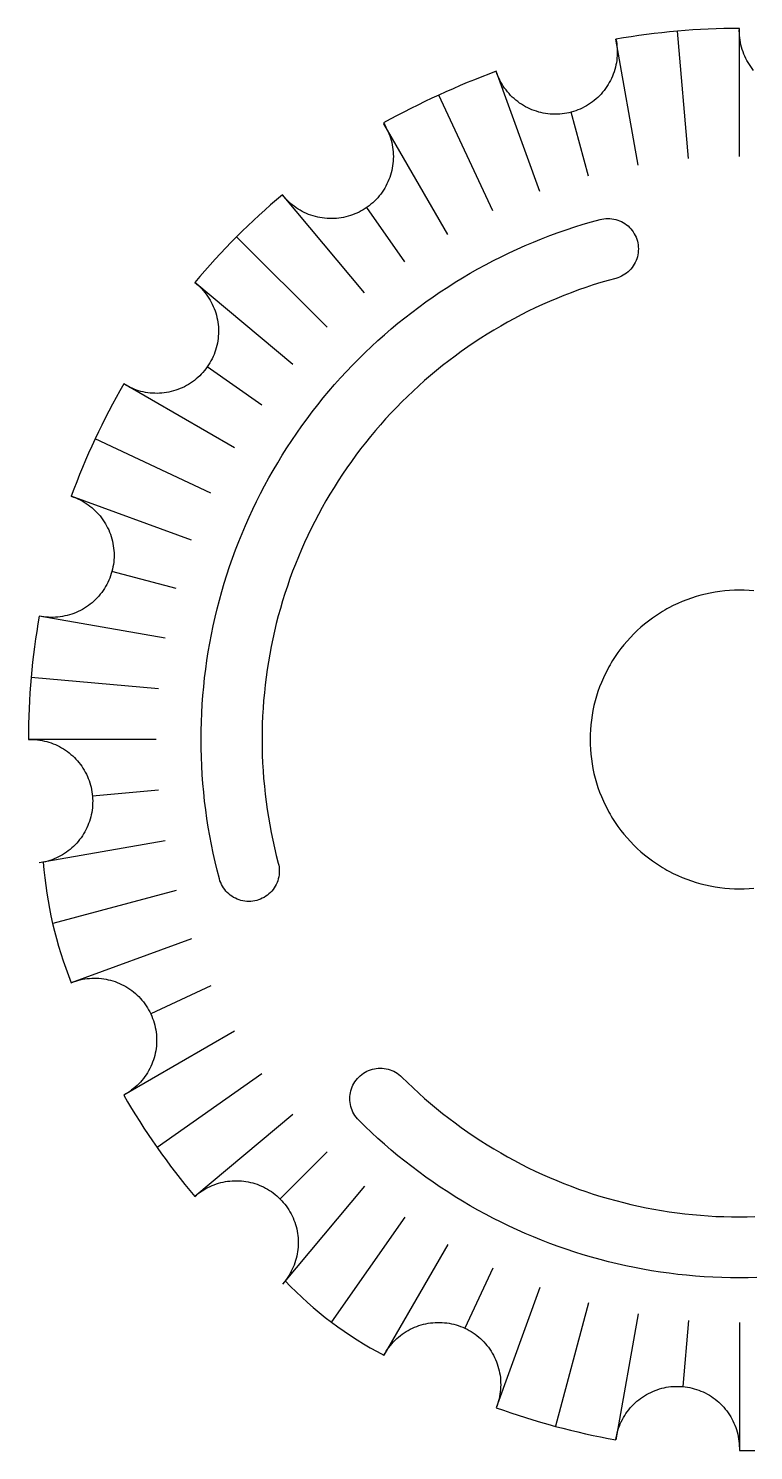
# Model space of a CAD drawing. Extents: x -105 to 105, y -35 to 35.
# Drawn here: x -105 to -69.3, y -35 to 35 of the extents above; entities that cross this region are included whole.
import ezdxf

# ---------------------------------------------------------------- set-up
doc = ezdxf.new("R2010")
doc.units = 0
doc.layers.get('0').update_dxf_attribs({"linetype": 'CONTINUOUS'})

msp = doc.modelspace()

# ---------------------------------------------------------------- linework, layer by layer
for points in [[(-70, 28.704), (-70, 35)], [(-69.299, 32.936), (-69.372, 33.028), (-69.441, 33.123), (-69.507, 33.22), (-69.569, 33.319), (-69.627, 33.421), (-69.682, 33.525), (-69.732, 33.631), (-69.778, 33.739), (-69.82, 33.848), (-69.858, 33.959), (-69.891, 34.072), (-69.92, 34.185), (-69.945, 34.3), (-69.965, 34.415), (-69.981, 34.532), (-69.993, 34.648), (-70, 34.765), (-70.002, 34.883), (-70, 35), (-70.382, 34.998), (-70.764, 34.992), (-71.145, 34.981), (-71.527, 34.967), (-71.908, 34.948), (-72.289, 34.925), (-72.67, 34.898), (-73.05, 34.867), (-73.431, 34.831), (-73.81, 34.792), (-74.19, 34.748), (-74.568, 34.701), (-74.947, 34.649), (-75.324, 34.593), (-75.701, 34.533), (-76.078, 34.468), (-76.055, 34.354), (-76.038, 34.24), (-76.024, 34.124), (-76.016, 34.009), (-76.011, 33.893), (-76.011, 33.777), (-76.015, 33.661), (-76.024, 33.545), (-76.037, 33.43), (-76.054, 33.315), (-76.076, 33.201), (-76.102, 33.088), (-76.132, 32.976), (-76.167, 32.865), (-76.205, 32.756), (-76.248, 32.648), (-76.295, 32.542), (-76.346, 32.438), (-76.401, 32.336), (-76.46, 32.236), (-76.522, 32.138), (-76.588, 32.043), (-76.658, 31.95), (-76.731, 31.86), (-76.808, 31.773), (-76.888, 31.688), (-76.97, 31.607), (-77.056, 31.529), (-77.145, 31.455), (-77.237, 31.383), (-77.331, 31.316), (-77.428, 31.252), (-77.527, 31.191), (-77.628, 31.135), (-77.731, 31.082), (-77.837, 31.034), (-77.944, 30.989), (-78.053, 30.949), (-78.163, 30.912), (-78.274, 30.88), (-78.387, 30.852), (-78.501, 30.829), (-78.615, 30.809), (-78.73, 30.794), (-78.845, 30.784), (-78.961, 30.778), (-79.077, 30.776), (-79.193, 30.779), (-79.309, 30.786), (-79.425, 30.797), (-79.54, 30.813), (-79.654, 30.833), (-79.767, 30.858), (-79.879, 30.887), (-79.991, 30.92), (-80.1, 30.957), (-80.209, 30.999), (-80.316, 31.044), (-80.421, 31.093), (-80.524, 31.147), (-80.624, 31.204), (-80.723, 31.265), (-80.819, 31.33), (-80.913, 31.398), (-81.004, 31.47), (-81.092, 31.546), (-81.178, 31.624), (-81.26, 31.706), (-81.339, 31.791), (-81.414, 31.879), (-81.487, 31.97), (-81.556, 32.063), (-81.621, 32.159), (-81.683, 32.257), (-81.741, 32.358), (-81.795, 32.46), (-81.845, 32.565), (-81.891, 32.671), (-81.933, 32.779), (-81.971, 32.889), (-82.328, 32.755), (-82.684, 32.617), (-83.039, 32.476), (-83.393, 32.331), (-83.745, 32.184), (-84.096, 32.033), (-84.445, 31.879), (-84.793, 31.721), (-85.14, 31.561), (-85.485, 31.397), (-85.828, 31.23), (-86.17, 31.06), (-86.51, 30.887), (-86.849, 30.71), (-87.186, 30.531), (-87.521, 30.348), (-87.46, 30.249), (-87.403, 30.147), (-87.349, 30.044), (-87.3, 29.938), (-87.255, 29.831), (-87.214, 29.722), (-87.177, 29.612), (-87.144, 29.5), (-87.115, 29.387), (-87.091, 29.273), (-87.071, 29.158), (-87.055, 29.043), (-87.044, 28.927), (-87.038, 28.811), (-87.035, 28.694), (-87.038, 28.578), (-87.044, 28.462), (-87.055, 28.346), (-87.071, 28.23), (-87.091, 28.116), (-87.115, 28.002), (-87.144, 27.889), (-87.177, 27.777), (-87.214, 27.667), (-87.255, 27.558), (-87.3, 27.451), (-87.35, 27.345), (-87.403, 27.242), (-87.46, 27.14), (-87.521, 27.041), (-87.586, 26.944), (-87.655, 26.85), (-87.727, 26.759), (-87.802, 26.67), (-87.881, 26.584), (-87.963, 26.502), (-88.048, 26.422), (-88.137, 26.346), (-88.228, 26.273), (-88.321, 26.204), (-88.417, 26.138), (-88.516, 26.076), (-88.617, 26.018), (-88.72, 25.964), (-88.825, 25.914), (-88.932, 25.867), (-89.04, 25.825), (-89.151, 25.787), (-89.262, 25.753), (-89.375, 25.724), (-89.488, 25.699), (-89.603, 25.678), (-89.718, 25.662), (-89.834, 25.65), (-89.95, 25.642), (-90.067, 25.639), (-90.183, 25.641), (-90.3, 25.646), (-90.416, 25.656), (-90.531, 25.671), (-90.646, 25.69), (-90.76, 25.713), (-90.873, 25.741), (-90.985, 25.773), (-91.096, 25.809), (-91.205, 25.849), (-91.313, 25.894), (-91.419, 25.942), (-91.522, 25.995), (-91.624, 26.052), (-91.724, 26.112), (-91.821, 26.176), (-91.916, 26.244), (-92.008, 26.315), (-92.097, 26.39), (-92.184, 26.468), (-92.267, 26.549), (-92.347, 26.634), (-92.424, 26.721), (-92.498, 26.812), (-92.789, 26.565), (-93.077, 26.314), (-93.363, 26.061), (-93.646, 25.805), (-93.926, 25.545), (-94.203, 25.283), (-94.477, 25.017), (-94.749, 24.749), (-95.017, 24.477), (-95.283, 24.203), (-95.545, 23.926), (-95.805, 23.646), (-96.061, 23.363), (-96.314, 23.077), (-96.565, 22.789), (-96.812, 22.498), (-96.722, 22.424), (-96.635, 22.348), (-96.551, 22.268), (-96.47, 22.185), (-96.392, 22.099), (-96.318, 22.01), (-96.247, 21.919), (-96.18, 21.825), (-96.116, 21.728), (-96.056, 21.629), (-95.999, 21.528), (-95.947, 21.425), (-95.898, 21.319), (-95.854, 21.213), (-95.814, 21.104), (-95.777, 20.994), (-95.745, 20.883), (-95.717, 20.77), (-95.694, 20.657), (-95.675, 20.542), (-95.66, 20.428), (-95.65, 20.312), (-95.644, 20.197), (-95.642, 20.081), (-95.645, 19.965), (-95.652, 19.849), (-95.663, 19.734), (-95.679, 19.619), (-95.699, 19.505), (-95.723, 19.392), (-95.752, 19.28), (-95.785, 19.169), (-95.822, 19.059), (-95.863, 18.951), (-95.909, 18.844), (-95.958, 18.74), (-96.012, 18.637), (-96.069, 18.536), (-96.13, 18.438), (-96.195, 18.342), (-96.263, 18.248), (-96.334, 18.157), (-96.409, 18.069), (-96.488, 17.983), (-96.569, 17.901), (-96.654, 17.822), (-96.741, 17.746), (-96.832, 17.674), (-96.925, 17.605), (-97.021, 17.54), (-97.119, 17.478), (-97.219, 17.42), (-97.321, 17.366), (-97.426, 17.316), (-97.532, 17.27), (-97.64, 17.228), (-97.749, 17.19), (-97.86, 17.156), (-97.972, 17.126), (-98.085, 17.101), (-98.199, 17.08), (-98.313, 17.063), (-98.429, 17.05), (-98.544, 17.043), (-98.66, 17.039), (-98.776, 17.04), (-98.891, 17.045), (-99.007, 17.055), (-99.122, 17.069), (-99.236, 17.087), (-99.35, 17.11), (-99.462, 17.137), (-99.574, 17.168), (-99.684, 17.203), (-99.793, 17.242), (-99.901, 17.286), (-100.006, 17.333), (-100.11, 17.385), (-100.211, 17.441), (-100.311, 17.5), (-100.5, 17.168), (-100.685, 16.835), (-100.867, 16.499), (-101.045, 16.161), (-101.22, 15.822), (-101.391, 15.48), (-101.558, 15.137), (-101.721, 14.792), (-101.88, 14.445), (-102.036, 14.096), (-102.188, 13.746), (-102.336, 13.394), (-102.48, 13.04), (-102.62, 12.685), (-102.757, 12.329), (-102.889, 11.971), (-102.78, 11.933), (-102.672, 11.891), (-102.566, 11.844), (-102.461, 11.794), (-102.359, 11.74), (-102.259, 11.682), (-102.161, 11.62), (-102.066, 11.554), (-101.972, 11.485), (-101.882, 11.413), (-101.795, 11.337), (-101.71, 11.258), (-101.628, 11.176), (-101.55, 11.091), (-101.475, 11.002), (-101.403, 10.911), (-101.335, 10.818), (-101.271, 10.722), (-101.21, 10.623), (-101.153, 10.522), (-101.1, 10.419), (-101.05, 10.314), (-101.005, 10.208), (-100.964, 10.1), (-100.927, 9.99), (-100.894, 9.879), (-100.865, 9.767), (-100.841, 9.654), (-100.821, 9.539), (-100.805, 9.425), (-100.793, 9.309), (-100.787, 9.194), (-100.784, 9.078), (-100.786, 8.962), (-100.792, 8.847), (-100.802, 8.731), (-100.817, 8.616), (-100.837, 8.502), (-100.86, 8.389), (-100.888, 8.276), (-100.92, 8.165), (-100.957, 8.055), (-100.997, 7.947), (-101.041, 7.84), (-101.09, 7.735), (-101.142, 7.631), (-101.199, 7.53), (-101.259, 7.431), (-101.323, 7.334), (-101.39, 7.24), (-101.461, 7.149), (-101.536, 7.06), (-101.613, 6.974), (-101.694, 6.892), (-101.778, 6.812), (-101.865, 6.735), (-101.955, 6.662), (-102.048, 6.593), (-102.143, 6.526), (-102.24, 6.464), (-102.34, 6.405), (-102.442, 6.35), (-102.546, 6.299), (-102.652, 6.252), (-102.759, 6.209), (-102.868, 6.17), (-102.979, 6.136), (-103.091, 6.105), (-103.203, 6.079), (-103.317, 6.057), (-103.432, 6.04), (-103.547, 6.026), (-103.662, 6.018), (-103.778, 6.013), (-103.894, 6.013), (-104.009, 6.017), (-104.125, 6.025), (-104.24, 6.038), (-104.355, 6.056), (-104.468, 6.078), (-104.533, 5.701), (-104.593, 5.324), (-104.649, 4.947), (-104.701, 4.568), (-104.748, 4.19), (-104.792, 3.81), (-104.831, 3.431), (-104.867, 3.05), (-104.898, 2.67), (-104.925, 2.289), (-104.948, 1.908), (-104.967, 1.527), (-104.981, 1.145), (-104.992, 0.764), (-104.998, 0.382), (-105, 0), (-104.887, 0.002), (-104.773, 0), (-104.66, -0.007), (-104.547, -0.018), (-104.434, -0.033), (-104.323, -0.052), (-104.212, -0.075), (-104.101, -0.102), (-103.992, -0.134), (-103.885, -0.169), (-103.778, -0.208), (-103.673, -0.252), (-103.57, -0.299), (-103.469, -0.35), (-103.369, -0.404), (-103.272, -0.463), (-103.177, -0.525), (-103.084, -0.59), (-102.994, -0.659), (-102.906, -0.731), (-102.822, -0.807), (-102.74, -0.885), (-102.661, -0.966), (-102.585, -1.051), (-102.512, -1.138), (-102.443, -1.228), (-102.376, -1.32), (-102.314, -1.414), (-102.255, -1.511), (-102.199, -1.61), (-102.147, -1.711), (-102.1, -1.814), (-102.055, -1.918), (-102.015, -2.025), (-101.979, -2.132), (-101.947, -2.241), (-101.919, -2.351), (-101.895, -2.462), (-101.875, -2.574), (-101.86, -2.686), (-101.848, -2.799), (-101.841, -2.912), (-101.837, -3.025), (-101.839, -3.139), (-101.844, -3.252), (-101.853, -3.365), (-101.867, -3.478), (-101.885, -3.59), (-101.907, -3.701), (-101.933, -3.812), (-101.963, -3.921), (-101.998, -4.029), (-102.036, -4.136), (-102.078, -4.241), (-102.124, -4.345), (-102.174, -4.447), (-102.228, -4.547), (-102.285, -4.645), (-102.346, -4.74), (-102.411, -4.834), (-102.478, -4.925), (-102.55, -5.013), (-102.624, -5.099), (-102.702, -5.181), (-102.782, -5.261), (-102.866, -5.338), (-102.952, -5.412), (-103.041, -5.482), (-103.133, -5.549), (-103.227, -5.613), (-103.323, -5.673), (-103.421, -5.729), (-103.522, -5.782), (-103.624, -5.831), (-103.728, -5.876), (-103.834, -5.918), (-103.941, -5.955), (-104.049, -5.988), (-104.159, -6.018), (-104.27, -6.043), (-104.238, -6.423), (-104.198, -6.803), (-104.151, -7.182), (-104.097, -7.56), (-104.036, -7.937), (-103.967, -8.313), (-103.892, -8.687), (-103.809, -9.06), (-103.718, -9.431), (-103.621, -9.8), (-103.517, -10.168), (-103.405, -10.533), (-103.287, -10.896), (-103.161, -11.257), (-103.029, -11.615), (-102.889, -11.971), (-102.781, -11.929), (-102.671, -11.892), (-102.56, -11.859), (-102.448, -11.83), (-102.334, -11.805), (-102.22, -11.785), (-102.105, -11.769), (-101.99, -11.758), (-101.874, -11.751), (-101.758, -11.748), (-101.642, -11.749), (-101.526, -11.755), (-101.411, -11.766), (-101.296, -11.78), (-101.181, -11.799), (-101.068, -11.823), (-100.955, -11.851), (-100.843, -11.883), (-100.733, -11.919), (-100.624, -11.96), (-100.517, -12.004), (-100.412, -12.053), (-100.309, -12.105), (-100.207, -12.162), (-100.108, -12.222), (-100.011, -12.286), (-99.917, -12.353), (-99.825, -12.424), (-99.736, -12.499), (-99.65, -12.577), (-99.567, -12.658), (-99.488, -12.742), (-99.411, -12.829), (-99.338, -12.919), (-99.268, -13.012), (-99.202, -13.107), (-99.139, -13.205), (-99.081, -13.305), (-99.026, -13.407), (-98.975, -13.511), (-98.928, -13.617), (-98.885, -13.725), (-98.846, -13.834), (-98.811, -13.945), (-98.781, -14.057), (-98.754, -14.17), (-98.733, -14.284), (-98.715, -14.398), (-98.702, -14.514), (-98.693, -14.629), (-98.689, -14.745), (-98.689, -14.861), (-98.694, -14.977), (-98.703, -15.093), (-98.716, -15.208), (-98.733, -15.323), (-98.755, -15.437), (-98.782, -15.55), (-98.812, -15.662), (-98.847, -15.772), (-98.885, -15.882), (-98.928, -15.989), (-98.976, -16.095), (-99.027, -16.199), (-99.082, -16.302), (-99.141, -16.402), (-99.203, -16.499), (-99.27, -16.594), (-99.339, -16.687), (-99.413, -16.777), (-99.49, -16.864), (-99.569, -16.948), (-99.653, -17.029), (-99.739, -17.107), (-99.827, -17.181), (-99.919, -17.252), (-100.013, -17.32), (-100.11, -17.384), (-100.209, -17.444), (-100.311, -17.5), (-100.118, -17.83), (-99.922, -18.157), (-99.722, -18.482), (-99.519, -18.805), (-99.312, -19.126), (-99.101, -19.445), (-98.888, -19.761), (-98.67, -20.075), (-98.45, -20.387), (-98.226, -20.696), (-97.998, -21.002), (-97.767, -21.307), (-97.533, -21.608), (-97.296, -21.907), (-97.055, -22.204), (-96.812, -22.498), (-96.726, -22.423), (-96.638, -22.353), (-96.547, -22.285), (-96.453, -22.221), (-96.358, -22.161), (-96.26, -22.104), (-96.16, -22.05), (-96.058, -22.001), (-95.954, -21.955), (-95.849, -21.913), (-95.743, -21.875), (-95.635, -21.841), (-95.525, -21.811), (-95.415, -21.785), (-95.304, -21.763), (-95.192, -21.745), (-95.08, -21.732), (-94.967, -21.722), (-94.854, -21.717), (-94.74, -21.716), (-94.627, -21.72), (-94.514, -21.727), (-94.402, -21.739), (-94.29, -21.755), (-94.178, -21.775), (-94.067, -21.799), (-93.958, -21.827), (-93.849, -21.859), (-93.742, -21.895), (-93.636, -21.935), (-93.531, -21.979), (-93.429, -22.027), (-93.328, -22.079), (-93.229, -22.134), (-93.133, -22.193), (-93.038, -22.255), (-92.946, -22.321), (-92.857, -22.391), (-92.77, -22.464), (-92.686, -22.539), (-92.604, -22.618), (-92.526, -22.7), (-92.451, -22.784), (-92.379, -22.872), (-92.31, -22.962), (-92.244, -23.054), (-92.182, -23.149), (-92.124, -23.246), (-92.069, -23.345), (-92.018, -23.446), (-91.971, -23.549), (-91.928, -23.654), (-91.889, -23.76), (-91.853, -23.868), (-91.822, -23.976), (-91.794, -24.086), (-91.771, -24.197), (-91.752, -24.309), (-91.736, -24.421), (-91.725, -24.534), (-91.719, -24.647), (-91.716, -24.76), (-91.718, -24.873), (-91.724, -24.986), (-91.734, -25.099), (-91.748, -25.211), (-91.766, -25.323), (-91.789, -25.434), (-91.816, -25.544), (-91.846, -25.653), (-91.881, -25.761), (-91.92, -25.867), (-91.962, -25.972), (-92.009, -26.076), (-92.059, -26.177), (-92.113, -26.277), (-92.17, -26.374), (-92.232, -26.469), (-92.296, -26.562), (-92.364, -26.653), (-92.097, -26.926), (-91.825, -27.194), (-91.546, -27.456), (-91.263, -27.712), (-90.975, -27.962), (-90.681, -28.207), (-90.383, -28.446), (-90.08, -28.679), (-89.772, -28.905), (-89.46, -29.125), (-89.144, -29.339), (-88.823, -29.547), (-88.498, -29.748), (-88.169, -29.942), (-87.837, -30.13), (-87.5, -30.311), (-87.444, -30.21), (-87.384, -30.11), (-87.32, -30.014), (-87.252, -29.92), (-87.181, -29.828), (-87.106, -29.739), (-87.028, -29.653), (-86.947, -29.571), (-86.863, -29.491), (-86.776, -29.414), (-86.686, -29.341), (-86.594, -29.271), (-86.499, -29.205), (-86.401, -29.142), (-86.301, -29.084), (-86.199, -29.029), (-86.095, -28.978), (-85.989, -28.931), (-85.881, -28.888), (-85.772, -28.849), (-85.661, -28.814), (-85.55, -28.784), (-85.437, -28.758), (-85.323, -28.736), (-85.208, -28.719), (-85.093, -28.705), (-84.978, -28.696), (-84.862, -28.692), (-84.746, -28.692), (-84.63, -28.696), (-84.514, -28.705), (-84.399, -28.718), (-84.285, -28.736), (-84.171, -28.758), (-84.058, -28.784), (-83.946, -28.814), (-83.835, -28.849), (-83.726, -28.888), (-83.619, -28.931), (-83.513, -28.978), (-83.408, -29.029), (-83.306, -29.084), (-83.206, -29.142), (-83.109, -29.205), (-83.013, -29.271), (-82.921, -29.34), (-82.831, -29.414), (-82.744, -29.49), (-82.66, -29.57), (-82.579, -29.653), (-82.501, -29.739), (-82.426, -29.828), (-82.355, -29.919), (-82.288, -30.013), (-82.224, -30.11), (-82.164, -30.209), (-82.107, -30.31), (-82.055, -30.414), (-82.006, -30.519), (-81.962, -30.626), (-81.921, -30.735), (-81.885, -30.845), (-81.853, -30.956), (-81.825, -31.069), (-81.801, -31.182), (-81.782, -31.296), (-81.767, -31.411), (-81.757, -31.527), (-81.751, -31.643), (-81.749, -31.758), (-81.752, -31.874), (-81.759, -31.99), (-81.77, -32.105), (-81.786, -32.22), (-81.806, -32.334), (-81.83, -32.448), (-81.859, -32.56), (-81.892, -32.671), (-81.929, -32.781), (-81.971, -32.889), (-81.611, -33.018), (-81.251, -33.143), (-80.888, -33.264), (-80.525, -33.381), (-80.16, -33.494), (-79.794, -33.603), (-79.427, -33.707), (-79.059, -33.808), (-78.69, -33.905), (-78.319, -33.998), (-77.948, -34.086), (-77.576, -34.171), (-77.202, -34.251), (-76.828, -34.328), (-76.453, -34.4), (-76.078, -34.468), (-76.059, -34.354), (-76.037, -34.24), (-76.01, -34.127), (-75.979, -34.016), (-75.943, -33.905), (-75.903, -33.796), (-75.86, -33.689), (-75.812, -33.583), (-75.76, -33.479), (-75.705, -33.378), (-75.645, -33.278), (-75.582, -33.181), (-75.515, -33.086), (-75.445, -32.994), (-75.371, -32.904), (-75.294, -32.818), (-75.214, -32.734), (-75.13, -32.654), (-75.044, -32.577), (-74.954, -32.503), (-74.862, -32.432), (-74.767, -32.366), (-74.67, -32.302), (-74.571, -32.243), (-74.469, -32.187), (-74.365, -32.135), (-74.26, -32.087), (-74.152, -32.043), (-74.044, -32.004), (-73.933, -31.968), (-73.822, -31.937), (-73.709, -31.91), (-73.595, -31.887), (-73.481, -31.869), (-73.365, -31.855), (-73.25, -31.845), (-73.134, -31.84), (-73.018, -31.839), (-72.902, -31.843), (-72.787, -31.851), (-72.671, -31.863), (-72.557, -31.879), (-72.442, -31.9), (-72.329, -31.926), (-72.217, -31.955), (-72.106, -31.989), (-71.997, -32.027), (-71.889, -32.069), (-71.782, -32.115), (-71.678, -32.165), (-71.575, -32.22), (-71.475, -32.278), (-71.377, -32.34), (-71.281, -32.405), (-71.188, -32.474), (-71.098, -32.547), (-71.01, -32.623), (-70.925, -32.702), (-70.843, -32.784), (-70.765, -32.869), (-70.69, -32.957), (-70.618, -33.049), (-70.55, -33.142), (-70.485, -33.239), (-70.424, -33.337), (-70.367, -33.438), (-70.314, -33.541), (-70.264, -33.646), (-70.219, -33.753), (-70.178, -33.861), (-70.141, -33.971), (-70.108, -34.082), (-70.079, -34.195), (-70.055, -34.308), (-70.035, -34.422), (-70.019, -34.537), (-70.008, -34.652), (-70.001, -34.768), (-69.998, -34.884), (-70, -35), (-69.618, -34.997), (-69.237, -34.99)], [(-74.984, 28.268), (-76.078, 34.468)], [(-72.502, 28.595), (-73.05, 34.867)], [(-79.817, 26.973), (-81.971, 32.889)], [(-82.131, 26.015), (-84.792, 31.721)], [(-77.429, 27.726), (-78.274, 30.88)], [(-84.352, 24.859), (-87.5, 30.311)], [(-88.451, 21.989), (-92.498, 26.812)], [(-86.464, 23.513), (-88.339, 26.191)], [(-90.297, 20.297), (-94.749, 24.749)], [(-91.989, 18.451), (-96.812, 22.498)], [(-93.513, 16.464), (-96.194, 18.341)], [(-94.859, 14.352), (-100.311, 17.5)], [(-96.015, 12.131), (-101.721, 14.792)], [(-96.973, 9.817), (-102.889, 11.971)], [(-97.726, 7.429), (-100.888, 8.276)], [(-69.28, 7.315), (-69.519, 7.334), (-69.759, 7.346), (-69.88, 7.349), (-70, 7.35), (-70.12, 7.349), (-70.241, 7.346), (-70.481, 7.334), (-70.72, 7.315), (-70.959, 7.287), (-71.197, 7.252), (-71.434, 7.209), (-71.669, 7.158), (-71.902, 7.099), (-72.134, 7.033), (-72.363, 6.96), (-72.589, 6.879), (-72.813, 6.791), (-73.033, 6.695), (-73.251, 6.592), (-73.465, 6.482), (-73.57, 6.425), (-73.675, 6.365), (-73.779, 6.304), (-73.881, 6.242), (-74.084, 6.111), (-74.281, 5.975), (-74.474, 5.831), (-74.663, 5.682), (-74.846, 5.526), (-75.024, 5.364), (-75.197, 5.197), (-75.364, 5.024), (-75.526, 4.846), (-75.682, 4.663), (-75.831, 4.474), (-75.975, 4.281), (-76.111, 4.084), (-76.242, 3.881), (-76.304, 3.779), (-76.365, 3.675), (-76.425, 3.57), (-76.482, 3.465), (-76.592, 3.251), (-76.695, 3.033), (-76.791, 2.813), (-76.879, 2.589), (-76.96, 2.363), (-77.033, 2.134), (-77.099, 1.902), (-77.158, 1.669), (-77.209, 1.434), (-77.252, 1.197), (-77.287, 0.959), (-77.315, 0.72), (-77.334, 0.481), (-77.346, 0.241), (-77.349, 0.12), (-77.35, 0), (-77.349, -0.12), (-77.346, -0.241), (-77.334, -0.481), (-77.315, -0.72), (-77.287, -0.959), (-77.252, -1.197), (-77.209, -1.434), (-77.158, -1.669), (-77.099, -1.902), (-77.033, -2.134), (-76.96, -2.363), (-76.879, -2.589), (-76.791, -2.813), (-76.695, -3.033), (-76.592, -3.251), (-76.482, -3.465), (-76.425, -3.57), (-76.365, -3.675), (-76.304, -3.779), (-76.242, -3.881), (-76.111, -4.084), (-75.975, -4.281), (-75.831, -4.474), (-75.682, -4.663), (-75.526, -4.846), (-75.364, -5.024), (-75.197, -5.197), (-75.024, -5.364), (-74.846, -5.526), (-74.663, -5.682), (-74.474, -5.831), (-74.281, -5.975), (-74.084, -6.111), (-73.881, -6.242), (-73.779, -6.304), (-73.675, -6.365), (-73.57, -6.425), (-73.465, -6.482), (-73.251, -6.592), (-73.033, -6.695), (-72.813, -6.791), (-72.589, -6.879), (-72.363, -6.96), (-72.134, -7.033), (-71.902, -7.099), (-71.669, -7.158), (-71.434, -7.209), (-71.197, -7.252), (-70.959, -7.287), (-70.72, -7.315), (-70.481, -7.334), (-70.241, -7.346), (-70.12, -7.349), (-70, -7.35), (-69.88, -7.349), (-69.759, -7.346), (-69.519, -7.334), (-69.28, -7.315)], [(-98.268, 4.984), (-104.468, 6.078)], [(-98.595, 2.502), (-104.867, 3.05)], [(-98.704, 0), (-105, 0)], [(-98.595, -2.502), (-101.849, -2.786)], [(-98.268, -4.984), (-104.468, -6.078)], [(-97.726, -7.429), (-103.807, -9.059)], [(-96.973, -9.817), (-102.889, -11.971)], [(-96.015, -12.131), (-98.975, -13.511)], [(-94.859, -14.352), (-100.311, -17.5)], [(-93.513, -16.464), (-98.67, -20.075)], [(-69.133, -26.485), (-69.566, -26.495), (-70, -26.499), (-70.434, -26.495), (-70.867, -26.485), (-71.3, -26.467), (-71.733, -26.442), (-72.166, -26.411), (-72.597, -26.372), (-73.029, -26.326), (-73.459, -26.273), (-73.888, -26.213), (-74.317, -26.146), (-74.744, -26.073), (-75.17, -25.992), (-75.594, -25.903), (-76.018, -25.808), (-76.439, -25.706), (-76.859, -25.597), (-77.277, -25.482), (-77.693, -25.359), (-78.107, -25.23), (-78.518, -25.094), (-78.928, -24.951), (-79.335, -24.802), (-79.739, -24.646), (-80.141, -24.483), (-80.54, -24.313), (-80.937, -24.137), (-81.33, -23.955), (-81.72, -23.766), (-82.107, -23.571), (-82.491, -23.37), (-82.872, -23.162), (-83.249, -22.949), (-83.623, -22.729), (-83.993, -22.503), (-84.36, -22.271), (-84.722, -22.033), (-85.081, -21.789), (-85.435, -21.54), (-85.786, -21.285), (-86.132, -21.024), (-86.474, -20.757), (-86.812, -20.485), (-87.145, -20.207), (-87.473, -19.924), (-87.797, -19.636), (-88.116, -19.342), (-88.429, -19.043), (-88.738, -18.738), (-88.805, -18.667), (-88.868, -18.591), (-88.925, -18.511), (-88.977, -18.428), (-89.023, -18.341), (-89.063, -18.252), (-89.098, -18.16), (-89.127, -18.066), (-89.149, -17.97), (-89.165, -17.873), (-89.174, -17.776), (-89.178, -17.678), (-89.174, -17.58), (-89.165, -17.482), (-89.149, -17.385), (-89.127, -17.289), (-89.098, -17.195), (-89.063, -17.104), (-89.023, -17.014), (-88.977, -16.928), (-88.925, -16.844), (-88.868, -16.765), (-88.805, -16.689), (-88.738, -16.617), (-88.667, -16.55), (-88.591, -16.488), (-88.511, -16.431), (-88.428, -16.379), (-88.341, -16.332), (-88.252, -16.292), (-88.16, -16.257), (-88.066, -16.229), (-87.97, -16.206), (-87.873, -16.191), (-87.776, -16.181), (-87.678, -16.178), (-87.58, -16.181), (-87.482, -16.191), (-87.385, -16.206), (-87.289, -16.229), (-87.195, -16.257), (-87.104, -16.292), (-87.014, -16.332), (-86.928, -16.379), (-86.844, -16.431), (-86.765, -16.488), (-86.689, -16.55), (-86.617, -16.617), (-86.343, -16.887), (-86.065, -17.152), (-85.782, -17.413), (-85.495, -17.669), (-85.204, -17.92), (-84.908, -18.166), (-84.609, -18.407), (-84.306, -18.644), (-83.999, -18.875), (-83.688, -19.102), (-83.374, -19.323), (-83.055, -19.539), (-82.734, -19.75), (-82.409, -19.955), (-82.081, -20.156), (-81.749, -20.351), (-81.415, -20.54), (-81.077, -20.724), (-80.737, -20.903), (-80.393, -21.076), (-80.047, -21.243), (-79.698, -21.405), (-79.347, -21.561), (-78.993, -21.711), (-78.637, -21.856), (-78.278, -21.994), (-77.917, -22.127), (-77.554, -22.253), (-77.189, -22.374), (-76.822, -22.489), (-76.453, -22.597), (-76.082, -22.699), (-75.71, -22.796), (-75.336, -22.887), (-74.961, -22.971), (-74.585, -23.049), (-74.207, -23.121), (-73.828, -23.187), (-73.448, -23.246), (-73.067, -23.299), (-72.686, -23.346), (-72.303, -23.386), (-71.92, -23.421), (-71.537, -23.449), (-71.153, -23.471), (-70.769, -23.486), (-70.384, -23.496), (-70, -23.499), (-69.616, -23.496), (-69.231, -23.486)], [(-91.989, -18.451), (-96.812, -22.498)], [(-90.297, -20.297), (-92.611, -22.611)], [(-88.451, -21.989), (-92.498, -26.812)], [(-86.464, -23.513), (-90.075, -28.67)], [(-84.352, -24.859), (-87.5, -30.311)], [(-82.131, -26.015), (-83.512, -28.978)], [(-79.817, -26.973), (-81.971, -32.889)], [(-77.429, -27.726), (-79.059, -33.807)], [(-74.984, -28.268), (-76.078, -34.468)], [(-72.502, -28.595), (-72.787, -31.85)], [(-70, -28.704), (-70, -35)]]:
    msp.add_lwpolyline(points)
msp.add_lwpolyline([(-76.859, 25.597), (-76.763, 25.619), (-76.666, 25.635), (-76.569, 25.645), (-76.47, 25.648), (-76.372, 25.645), (-76.275, 25.635), (-76.178, 25.619), (-76.082, 25.597), (-75.988, 25.569), (-75.896, 25.534), (-75.807, 25.493), (-75.721, 25.447), (-75.637, 25.395), (-75.557, 25.338), (-75.481, 25.276), (-75.41, 25.209), (-75.343, 25.137), (-75.28, 25.061), (-75.223, 24.981), (-75.172, 24.898), (-75.125, 24.812), (-75.085, 24.722), (-75.05, 24.63), (-75.022, 24.536), (-74.999, 24.441), (-74.983, 24.344), (-74.974, 24.246), (-74.971, 24.148), (-74.974, 24.05), (-74.983, 23.952), (-74.999, 23.856), (-75.022, 23.76), (-75.05, 23.666), (-75.085, 23.574), (-75.125, 23.485), (-75.172, 23.398), (-75.223, 23.315), (-75.28, 23.235), (-75.343, 23.159), (-75.41, 23.087), (-75.481, 23.02), (-75.557, 22.958), (-75.637, 22.901), (-75.721, 22.849), (-75.807, 22.803), (-75.896, 22.762), (-75.988, 22.728), (-76.082, 22.699), (-76.453, 22.597), (-76.822, 22.489), (-77.189, 22.374), (-77.554, 22.253), (-77.917, 22.127), (-78.278, 21.994), (-78.637, 21.856), (-78.993, 21.711), (-79.347, 21.561), (-79.698, 21.405), (-80.047, 21.243), (-80.393, 21.076), (-80.737, 20.903), (-81.077, 20.724), (-81.415, 20.54), (-81.749, 20.351), (-82.081, 20.156), (-82.409, 19.955), (-82.734, 19.75), (-83.055, 19.539), (-83.374, 19.323), (-83.688, 19.102), (-83.999, 18.875), (-84.306, 18.644), (-84.609, 18.407), (-84.908, 18.166), (-85.204, 17.92), (-85.495, 17.669), (-85.782, 17.413), (-86.065, 17.152), (-86.343, 16.887), (-86.617, 16.617), (-86.887, 16.343), (-87.152, 16.065), (-87.413, 15.782), (-87.669, 15.495), (-87.92, 15.204), (-88.166, 14.908), (-88.407, 14.609), (-88.644, 14.306), (-88.875, 13.999), (-89.102, 13.688), (-89.323, 13.374), (-89.539, 13.055), (-89.75, 12.734), (-89.955, 12.409), (-90.156, 12.081), (-90.351, 11.749), (-90.54, 11.415), (-90.724, 11.077), (-90.903, 10.737), (-91.076, 10.393), (-91.243, 10.047), (-91.405, 9.698), (-91.561, 9.347), (-91.711, 8.993), (-91.856, 8.637), (-91.994, 8.278), (-92.127, 7.917), (-92.253, 7.554), (-92.374, 7.189), (-92.489, 6.822), (-92.597, 6.453), (-92.699, 6.082), (-92.796, 5.71), (-92.887, 5.336), (-92.971, 4.961), (-93.049, 4.585), (-93.121, 4.207), (-93.187, 3.828), (-93.246, 3.448), (-93.299, 3.067), (-93.346, 2.686), (-93.386, 2.303), (-93.421, 1.92), (-93.449, 1.537), (-93.471, 1.153), (-93.486, 0.769), (-93.496, 0.384), (-93.499, 0), (-93.496, -0.384), (-93.486, -0.769), (-93.471, -1.153), (-93.449, -1.537), (-93.421, -1.92), (-93.386, -2.303), (-93.346, -2.686), (-93.299, -3.067), (-93.246, -3.448), (-93.187, -3.828), (-93.121, -4.207), (-93.049, -4.585), (-92.971, -4.961), (-92.887, -5.336), (-92.796, -5.71), (-92.699, -6.082), (-92.677, -6.178), (-92.661, -6.275), (-92.651, -6.372), (-92.648, -6.47), (-92.651, -6.569), (-92.661, -6.666), (-92.677, -6.763), (-92.699, -6.859), (-92.728, -6.953), (-92.762, -7.045), (-92.803, -7.134), (-92.849, -7.22), (-92.901, -7.304), (-92.958, -7.384), (-93.02, -7.46), (-93.087, -7.531), (-93.159, -7.598), (-93.235, -7.661), (-93.315, -7.718), (-93.398, -7.769), (-93.485, -7.816), (-93.574, -7.856), (-93.666, -7.891), (-93.76, -7.919), (-93.856, -7.942), (-93.952, -7.958), (-94.05, -7.967), (-94.148, -7.97), (-94.246, -7.967), (-94.344, -7.958), (-94.441, -7.942), (-94.536, -7.919), (-94.63, -7.891), (-94.722, -7.856), (-94.812, -7.816), (-94.898, -7.769), (-94.981, -7.718), (-95.061, -7.661), (-95.137, -7.598), (-95.209, -7.531), (-95.276, -7.46), (-95.338, -7.384), (-95.395, -7.304), (-95.447, -7.22), (-95.493, -7.134), (-95.534, -7.045), (-95.569, -6.953), (-95.597, -6.859), (-95.706, -6.439), (-95.808, -6.018), (-95.903, -5.594), (-95.992, -5.17), (-96.073, -4.744), (-96.146, -4.317), (-96.213, -3.888), (-96.273, -3.459), (-96.326, -3.029), (-96.372, -2.597), (-96.411, -2.166), (-96.442, -1.733), (-96.467, -1.3), (-96.485, -0.867), (-96.495, -0.434), (-96.499, 0), (-96.495, 0.434), (-96.485, 0.867), (-96.467, 1.3), (-96.442, 1.733), (-96.411, 2.166), (-96.372, 2.597), (-96.326, 3.029), (-96.273, 3.459), (-96.213, 3.888), (-96.146, 4.317), (-96.073, 4.744), (-95.992, 5.17), (-95.903, 5.594), (-95.808, 6.018), (-95.706, 6.439), (-95.597, 6.859), (-95.482, 7.277), (-95.359, 7.693), (-95.23, 8.107), (-95.094, 8.518), (-94.951, 8.928), (-94.802, 9.335), (-94.646, 9.739), (-94.483, 10.141), (-94.313, 10.54), (-94.137, 10.937), (-93.955, 11.33), (-93.766, 11.72), (-93.571, 12.107), (-93.37, 12.491), (-93.162, 12.872), (-92.949, 13.249), (-92.729, 13.623), (-92.503, 13.993), (-92.271, 14.36), (-92.033, 14.722), (-91.789, 15.081), (-91.54, 15.435), (-91.285, 15.786), (-91.024, 16.132), (-90.757, 16.474), (-90.485, 16.812), (-90.207, 17.145), (-89.924, 17.473), (-89.636, 17.797), (-89.342, 18.116), (-89.043, 18.429), (-88.738, 18.738), (-88.429, 19.043), (-88.116, 19.342), (-87.797, 19.636), (-87.473, 19.924), (-87.145, 20.207), (-86.812, 20.485), (-86.474, 20.757), (-86.132, 21.024), (-85.786, 21.285), (-85.435, 21.54), (-85.081, 21.789), (-84.722, 22.033), (-84.36, 22.271), (-83.993, 22.503), (-83.623, 22.729), (-83.249, 22.949), (-82.872, 23.162), (-82.491, 23.37), (-82.107, 23.571), (-81.72, 23.766), (-81.33, 23.955), (-80.937, 24.137), (-80.54, 24.313), (-80.141, 24.483), (-79.739, 24.646), (-79.335, 24.802), (-78.928, 24.951), (-78.518, 25.094), (-78.107, 25.23), (-77.693, 25.359), (-77.277, 25.482)], close=True)

doc.saveas('drawing.dxf')
